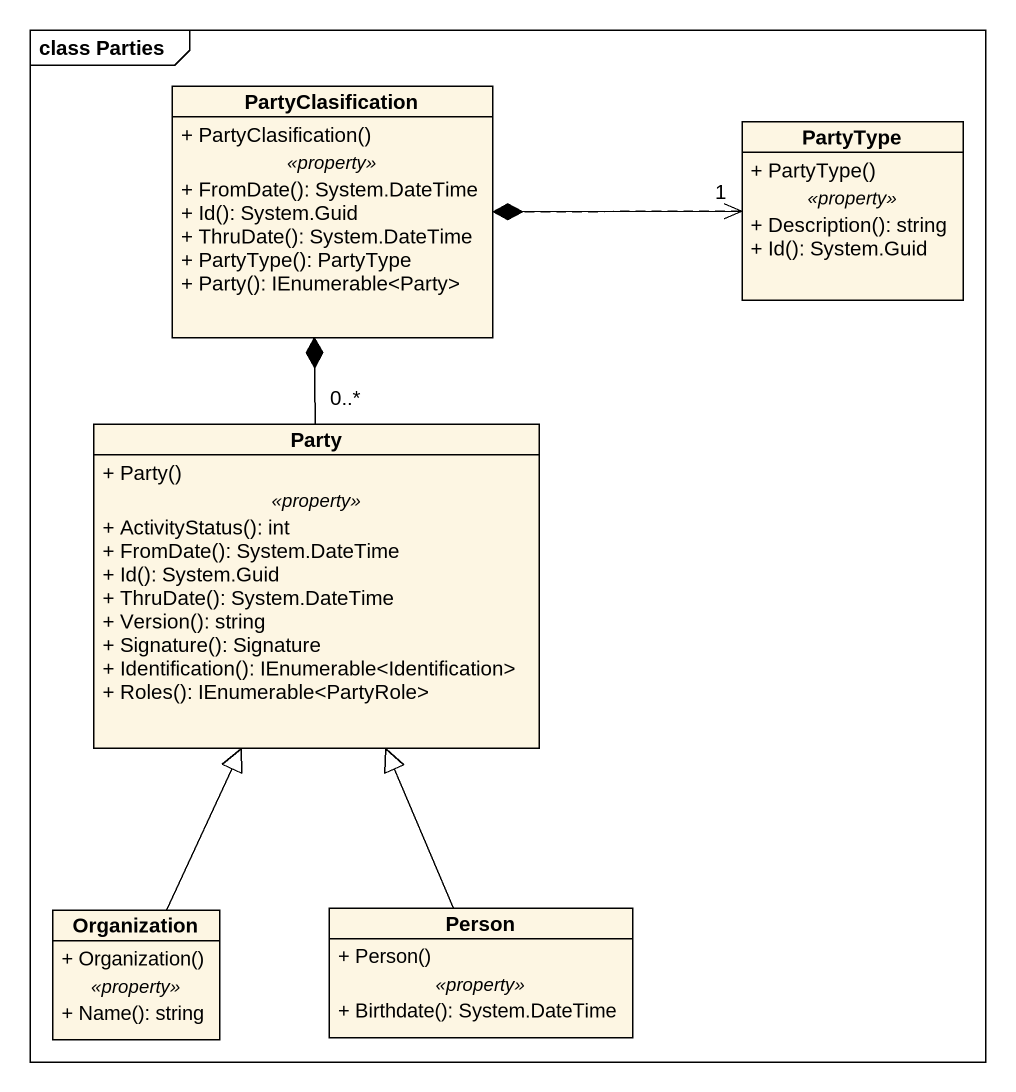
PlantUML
@startuml
mainframe class Parties
hide circle
hide empty members
skinparam classAttributeIconSize 0
class PartyClasification {
  + PartyClasification()
  .. <<property>> ..
  + FromDate(): System.DateTime
  + Id(): System.Guid
  + ThruDate(): System.DateTime
  + PartyType(): PartyType
  + Party(): IEnumerable<Party>
}
class PartyType {
  + PartyType()
  .. <<property>> ..
  + Description(): string
  + Id(): System.Guid
}
class Party {
  + Party()
  .. <<property>> ..
  + ActivityStatus(): int
  + FromDate(): System.DateTime
  + Id(): System.Guid
  + ThruDate(): System.DateTime
  + Version(): string
  + Signature(): Signature
  + Identification(): IEnumerable<Identification>
  + Roles(): IEnumerable<PartyRole>
}
class Organization {
  + Organization()
  .. <<property>> ..
  + Name(): string
}
class "Person" as Person_ {
  + Person()
  .. <<property>> ..
  + Birthdate(): System.DateTime
}
PartyClasification .right.> PartyType
PartyType "1" -left-* PartyClasification
Party "0..*" -up-* PartyClasification
Organization -up-|> Party
Person_ -up-|> Party
@enduml
